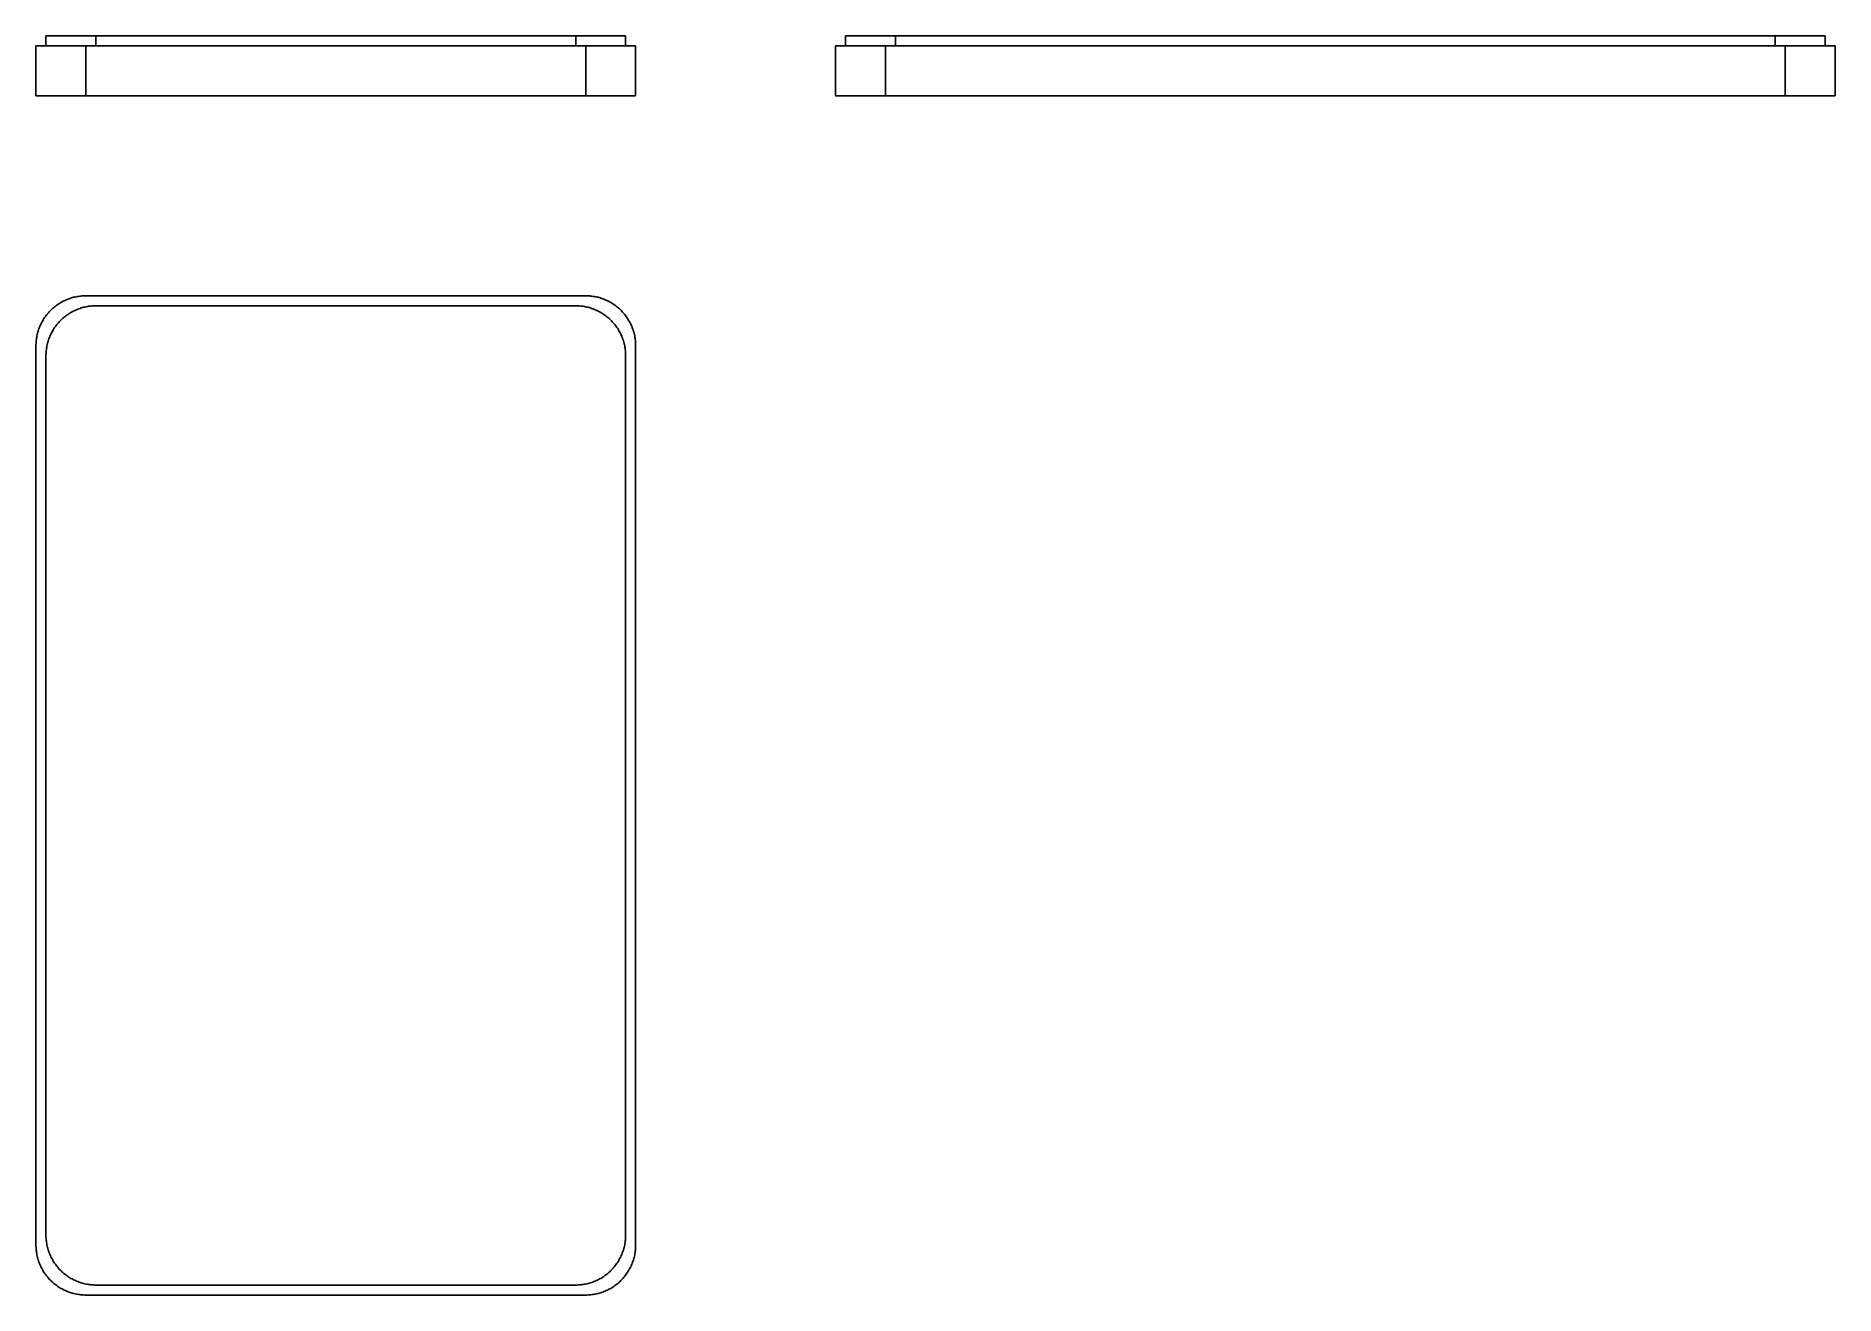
# Model space of a CAD drawing. Extents: x 0 to 2.7, y 0 to 1.89.
import ezdxf

# ---------------------------------------------------------------- set-up
doc = ezdxf.new("R2010")
doc.units = 0
doc.linetypes.add('HIDDEN', pattern=[0.075, 0.050025, -0.024975])
for name, color, linetype in [('FRONT', 7, 'CONTINUOUS'), ('FRONT_HID', 7, 'HIDDEN'), ('LEFT', 7, 'CONTINUOUS'), ('LEFT_HID', 7, 'HIDDEN'), ('TOP', 7, 'CONTINUOUS')]:
    doc.layers.add(name, color=color, linetype=linetype)

msp = doc.modelspace()

# ---------------------------------------------------------------- linework, layer by layer
at = {"layer": 'FRONT'}
for p, q in [((0, 1.875), (0, 1.8)), ((0.075, 1.875), (0, 1.875)), ((0.015, 1.875), (0.015, 1.89)), ((0.09, 1.89), (0.015, 1.89)), ((0.825, 1.875), (0.075, 1.875)), ((0.075, 1.875), (0.075, 1.8)), ((0.45, 1.89), (0.09, 1.89)), ((0.09, 1.875), (0.09, 1.89)), ((0.81, 1.89), (0.45, 1.89)), ((0.885, 1.89), (0.81, 1.89)), ((0.81, 1.875), (0.81, 1.89)), ((0.9, 1.875), (0.825, 1.875)), ((0.825, 1.875), (0.825, 1.8)), ((0.885, 1.875), (0.885, 1.89)), ((0.9, 1.875), (0.9, 1.8)), ((0.9, 1.875), (0.9, 1.8)), ((0.075, 1.8), (0, 1.8)), ((0.825, 1.8), (0.075, 1.8)), ((0.9, 1.8), (0.825, 1.8))]:
    msp.add_line(p, q, dxfattribs=at)
at = {"layer": 'FRONT_HID', "linetype": 'HIDDEN'}
for p, q in [((0.015, 1.875), (0.09, 1.875)), ((0.09, 1.875), (0.015, 1.875)), ((0.09, 1.875), (0.45, 1.875)), ((0.45, 1.875), (0.09, 1.875)), ((0.45, 1.875), (0.81, 1.875)), ((0.81, 1.875), (0.45, 1.875)), ((0.81, 1.875), (0.885, 1.875)), ((0.885, 1.875), (0.81, 1.875)), ((0.015, 1.8), (0.09, 1.8)), ((0.09, 1.8), (0.015, 1.8)), ((0.09, 1.8), (0.45, 1.8)), ((0.45, 1.8), (0.09, 1.8)), ((0.45, 1.8), (0.81, 1.8)), ((0.81, 1.8), (0.45, 1.8)), ((0.81, 1.8), (0.885, 1.8)), ((0.885, 1.8), (0.81, 1.8))]:
    msp.add_line(p, q, dxfattribs=at)
at = {"layer": 'LEFT'}
for p, q in [((1.2, 1.875), (1.2, 1.8)), ((1.2, 1.875), (1.2, 1.8)), ((1.2, 1.875), (1.275, 1.875)), ((1.215, 1.875), (1.215, 1.89)), ((1.215, 1.89), (1.29, 1.89)), ((1.275, 1.875), (1.95, 1.875)), ((1.275, 1.875), (1.275, 1.8)), ((1.29, 1.89), (1.95, 1.89)), ((1.29, 1.875), (1.29, 1.89)), ((1.95, 1.89), (2.61, 1.89)), ((1.95, 1.875), (2.625, 1.875)), ((2.61, 1.89), (2.685, 1.89)), ((2.61, 1.875), (2.61, 1.89)), ((2.625, 1.875), (2.7, 1.875)), ((2.625, 1.875), (2.625, 1.8)), ((2.685, 1.875), (2.685, 1.89)), ((2.7, 1.875), (2.7, 1.8)), ((1.2, 1.8), (1.275, 1.8)), ((1.275, 1.8), (1.95, 1.8)), ((1.95, 1.8), (2.625, 1.8)), ((2.625, 1.8), (2.7, 1.8))]:
    msp.add_line(p, q, dxfattribs=at)
at = {"layer": 'LEFT_HID', "linetype": 'HIDDEN'}
for p, q in [((1.29, 1.875), (1.215, 1.875)), ((1.215, 1.875), (1.29, 1.875)), ((1.95, 1.875), (1.29, 1.875)), ((1.29, 1.875), (1.95, 1.875)), ((2.61, 1.875), (1.95, 1.875)), ((1.95, 1.875), (2.61, 1.875)), ((2.61, 1.875), (2.685, 1.875)), ((2.685, 1.875), (2.61, 1.875)), ((1.29, 1.8), (1.215, 1.8)), ((1.215, 1.8), (1.29, 1.8)), ((1.95, 1.8), (1.29, 1.8)), ((1.29, 1.8), (1.95, 1.8)), ((2.61, 1.8), (1.95, 1.8)), ((1.95, 1.8), (2.61, 1.8)), ((2.61, 1.8), (2.685, 1.8)), ((2.685, 1.8), (2.61, 1.8))]:
    msp.add_line(p, q, dxfattribs=at)
at = {"layer": 'TOP'}
for p, q in [((0.031219, 1.485895), (0.029715, 1.484785)), ((0.032751, 1.486968), (0.031219, 1.485895)), ((0.034309, 1.488002), (0.032751, 1.486968)), ((0.035892, 1.488997), (0.034309, 1.488002)), ((0.0375, 1.489952), (0.035892, 1.488997)), ((0.039131, 1.490867), (0.0375, 1.489952)), ((0.040784, 1.49174), (0.039131, 1.490867)), ((0.042459, 1.492573), (0.040784, 1.49174)), ((0.044153, 1.493363), (0.042459, 1.492573)), ((0.045867, 1.494111), (0.044153, 1.493363)), ((0.047599, 1.494816), (0.045867, 1.494111)), ((0.049348, 1.495477), (0.047599, 1.494816)), ((0.051114, 1.496095), (0.049348, 1.495477)), ((0.052893, 1.496668), (0.051114, 1.496095)), ((0.054687, 1.497197), (0.052893, 1.496668)), ((0.056493, 1.497681), (0.054687, 1.497197)), ((0.058311, 1.49812), (0.056493, 1.497681)), ((0.060139, 1.498513), (0.058311, 1.49812)), ((0.061976, 1.498861), (0.060139, 1.498513)), ((0.063822, 1.499162), (0.061976, 1.498861)), ((0.065674, 1.499418), (0.063822, 1.499162)), ((0.067532, 1.499627), (0.065674, 1.499418)), ((0.069395, 1.49979), (0.067532, 1.499627)), ((0.071262, 1.499907), (0.069395, 1.49979)), ((0.07313, 1.499977), (0.071262, 1.499907)), ((0.075, 1.5), (0.07313, 1.499977)), ((0.825, 1.5), (0.075, 1.5)), ((0.09, 1.485), (0.08813, 1.484977)), ((0.45, 1.485), (0.09, 1.485)), ((0.81, 1.485), (0.45, 1.485)), ((0.81187, 1.484977), (0.81, 1.485)), ((0.82687, 1.499977), (0.825, 1.5)), ((0.828738, 1.499907), (0.82687, 1.499977)), ((0.830605, 1.49979), (0.828738, 1.499907)), ((0.832468, 1.499627), (0.830605, 1.49979)), ((0.834326, 1.499418), (0.832468, 1.499627)), ((0.836178, 1.499162), (0.834326, 1.499418)), ((0.838024, 1.498861), (0.836178, 1.499162)), ((0.839861, 1.498513), (0.838024, 1.498861)), ((0.841689, 1.49812), (0.839861, 1.498513)), ((0.843507, 1.497681), (0.841689, 1.49812)), ((0.845313, 1.497197), (0.843507, 1.497681)), ((0.847107, 1.496668), (0.845313, 1.497197)), ((0.848886, 1.496095), (0.847107, 1.496668)), ((0.850652, 1.495477), (0.848886, 1.496095)), ((0.852401, 1.494816), (0.850652, 1.495477)), ((0.854133, 1.494111), (0.852401, 1.494816)), ((0.855847, 1.493363), (0.854133, 1.494111)), ((0.857541, 1.492573), (0.855847, 1.493363)), ((0.859216, 1.49174), (0.857541, 1.492573)), ((0.860869, 1.490867), (0.859216, 1.49174)), ((0.8625, 1.489952), (0.860869, 1.490867)), ((0.864108, 1.488997), (0.8625, 1.489952)), ((0.865691, 1.488002), (0.864108, 1.488997)), ((0.867249, 1.486968), (0.865691, 1.488002)), ((0.868781, 1.485895), (0.867249, 1.486968)), ((0.870285, 1.484785), (0.868781, 1.485895)), ((0.00826, 1.459216), (0.007427, 1.457541)), ((0.009133, 1.460869), (0.00826, 1.459216)), ((0.010048, 1.4625), (0.009133, 1.460869)), ((0.011003, 1.464108), (0.010048, 1.4625)), ((0.011998, 1.465691), (0.011003, 1.464108)), ((0.013032, 1.467249), (0.011998, 1.465691)), ((0.014105, 1.468781), (0.013032, 1.467249)), ((0.015215, 1.470285), (0.014105, 1.468781)), ((0.016363, 1.471762), (0.015215, 1.470285)), ((0.017547, 1.473209), (0.016363, 1.471762)), ((0.018766, 1.474626), (0.017547, 1.473209)), ((0.020021, 1.476013), (0.018766, 1.474626)), ((0.02131, 1.477368), (0.020021, 1.476013)), ((0.022632, 1.47869), (0.02131, 1.477368)), ((0.023987, 1.479979), (0.022632, 1.47869)), ((0.025374, 1.481234), (0.023987, 1.479979)), ((0.026791, 1.482453), (0.025374, 1.481234)), ((0.028238, 1.483637), (0.026791, 1.482453)), ((0.029715, 1.484785), (0.028238, 1.483637)), ((0.032547, 1.458209), (0.031363, 1.456762)), ((0.033766, 1.459626), (0.032547, 1.458209)), ((0.035021, 1.461013), (0.033766, 1.459626)), ((0.03631, 1.462368), (0.035021, 1.461013)), ((0.037632, 1.46369), (0.03631, 1.462368)), ((0.038987, 1.464979), (0.037632, 1.46369)), ((0.040374, 1.466234), (0.038987, 1.464979)), ((0.041791, 1.467453), (0.040374, 1.466234)), ((0.043238, 1.468637), (0.041791, 1.467453)), ((0.044715, 1.469785), (0.043238, 1.468637)), ((0.046219, 1.470895), (0.044715, 1.469785)), ((0.047751, 1.471968), (0.046219, 1.470895)), ((0.049309, 1.473002), (0.047751, 1.471968)), ((0.050892, 1.473997), (0.049309, 1.473002)), ((0.0525, 1.474952), (0.050892, 1.473997)), ((0.054131, 1.475867), (0.0525, 1.474952)), ((0.055784, 1.47674), (0.054131, 1.475867)), ((0.057459, 1.477573), (0.055784, 1.47674)), ((0.059153, 1.478363), (0.057459, 1.477573)), ((0.060867, 1.479111), (0.059153, 1.478363)), ((0.062599, 1.479816), (0.060867, 1.479111)), ((0.064348, 1.480477), (0.062599, 1.479816)), ((0.066114, 1.481095), (0.064348, 1.480477)), ((0.067893, 1.481668), (0.066114, 1.481095)), ((0.069687, 1.482197), (0.067893, 1.481668)), ((0.071493, 1.482681), (0.069687, 1.482197)), ((0.073311, 1.48312), (0.071493, 1.482681)), ((0.075139, 1.483513), (0.073311, 1.48312)), ((0.076976, 1.483861), (0.075139, 1.483513)), ((0.078822, 1.484162), (0.076976, 1.483861)), ((0.080674, 1.484418), (0.078822, 1.484162)), ((0.082532, 1.484627), (0.080674, 1.484418)), ((0.084395, 1.48479), (0.082532, 1.484627)), ((0.086262, 1.484907), (0.084395, 1.48479)), ((0.08813, 1.484977), (0.086262, 1.484907)), ((0.813738, 1.484907), (0.81187, 1.484977)), ((0.815605, 1.48479), (0.813738, 1.484907)), ((0.817468, 1.484627), (0.815605, 1.48479)), ((0.819326, 1.484418), (0.817468, 1.484627)), ((0.821178, 1.484162), (0.819326, 1.484418)), ((0.823024, 1.483861), (0.821178, 1.484162)), ((0.824861, 1.483513), (0.823024, 1.483861)), ((0.826689, 1.48312), (0.824861, 1.483513)), ((0.828507, 1.482681), (0.826689, 1.48312)), ((0.830313, 1.482197), (0.828507, 1.482681)), ((0.832107, 1.481668), (0.830313, 1.482197)), ((0.833886, 1.481095), (0.832107, 1.481668)), ((0.835652, 1.480477), (0.833886, 1.481095)), ((0.837401, 1.479816), (0.835652, 1.480477)), ((0.839133, 1.479111), (0.837401, 1.479816)), ((0.840847, 1.478363), (0.839133, 1.479111)), ((0.842541, 1.477573), (0.840847, 1.478363)), ((0.844216, 1.47674), (0.842541, 1.477573)), ((0.845869, 1.475867), (0.844216, 1.47674)), ((0.8475, 1.474952), (0.845869, 1.475867)), ((0.849108, 1.473997), (0.8475, 1.474952)), ((0.850691, 1.473002), (0.849108, 1.473997)), ((0.852249, 1.471968), (0.850691, 1.473002)), ((0.853781, 1.470895), (0.852249, 1.471968)), ((0.855285, 1.469785), (0.853781, 1.470895)), ((0.856762, 1.468637), (0.855285, 1.469785)), ((0.858209, 1.467453), (0.856762, 1.468637)), ((0.859626, 1.466234), (0.858209, 1.467453)), ((0.861013, 1.464979), (0.859626, 1.466234)), ((0.862368, 1.46369), (0.861013, 1.464979)), ((0.86369, 1.462368), (0.862368, 1.46369)), ((0.864979, 1.461013), (0.86369, 1.462368)), ((0.866234, 1.459626), (0.864979, 1.461013)), ((0.867453, 1.458209), (0.866234, 1.459626)), ((0.868637, 1.456762), (0.867453, 1.458209)), ((0.871762, 1.483637), (0.870285, 1.484785)), ((0.873209, 1.482453), (0.871762, 1.483637)), ((0.874626, 1.481234), (0.873209, 1.482453)), ((0.876013, 1.479979), (0.874626, 1.481234)), ((0.877368, 1.47869), (0.876013, 1.479979)), ((0.87869, 1.477368), (0.877368, 1.47869)), ((0.879979, 1.476013), (0.87869, 1.477368)), ((0.881234, 1.474626), (0.879979, 1.476013)), ((0.882453, 1.473209), (0.881234, 1.474626)), ((0.883637, 1.471762), (0.882453, 1.473209)), ((0.884785, 1.470285), (0.883637, 1.471762)), ((0.885895, 1.468781), (0.884785, 1.470285)), ((0.886968, 1.467249), (0.885895, 1.468781)), ((0.888002, 1.465691), (0.886968, 1.467249)), ((0.888997, 1.464108), (0.888002, 1.465691)), ((0.889952, 1.4625), (0.888997, 1.464108)), ((0.890867, 1.460869), (0.889952, 1.4625)), ((0.89174, 1.459216), (0.890867, 1.460869)), ((0.892573, 1.457541), (0.89174, 1.459216)), ((0.000373, 1.432468), (0.00021, 1.430605)), ((0.000582, 1.434326), (0.000373, 1.432468)), ((0.000838, 1.436178), (0.000582, 1.434326)), ((0.001139, 1.438024), (0.000838, 1.436178)), ((0.001487, 1.439861), (0.001139, 1.438024)), ((0.00188, 1.441689), (0.001487, 1.439861)), ((0.002319, 1.443507), (0.00188, 1.441689)), ((0.002803, 1.445313), (0.002319, 1.443507)), ((0.003332, 1.447107), (0.002803, 1.445313)), ((0.003905, 1.448886), (0.003332, 1.447107)), ((0.004523, 1.450652), (0.003905, 1.448886)), ((0.005184, 1.452401), (0.004523, 1.450652)), ((0.005889, 1.454133), (0.005184, 1.452401)), ((0.006637, 1.455847), (0.005889, 1.454133)), ((0.007427, 1.457541), (0.006637, 1.455847)), ((0.018332, 1.432107), (0.017803, 1.430313)), ((0.018905, 1.433886), (0.018332, 1.432107)), ((0.019523, 1.435652), (0.018905, 1.433886)), ((0.020184, 1.437401), (0.019523, 1.435652)), ((0.020889, 1.439133), (0.020184, 1.437401)), ((0.021637, 1.440847), (0.020889, 1.439133)), ((0.022427, 1.442541), (0.021637, 1.440847)), ((0.02326, 1.444216), (0.022427, 1.442541)), ((0.024133, 1.445869), (0.02326, 1.444216)), ((0.025048, 1.4475), (0.024133, 1.445869)), ((0.026003, 1.449108), (0.025048, 1.4475)), ((0.026998, 1.450691), (0.026003, 1.449108)), ((0.028032, 1.452249), (0.026998, 1.450691)), ((0.029105, 1.453781), (0.028032, 1.452249)), ((0.030215, 1.455285), (0.029105, 1.453781)), ((0.031363, 1.456762), (0.030215, 1.455285)), ((0.869785, 1.455285), (0.868637, 1.456762)), ((0.870895, 1.453781), (0.869785, 1.455285)), ((0.871968, 1.452249), (0.870895, 1.453781)), ((0.873002, 1.450691), (0.871968, 1.452249)), ((0.873997, 1.449108), (0.873002, 1.450691)), ((0.874952, 1.4475), (0.873997, 1.449108)), ((0.875867, 1.445869), (0.874952, 1.4475)), ((0.87674, 1.444216), (0.875867, 1.445869)), ((0.877573, 1.442541), (0.87674, 1.444216)), ((0.878363, 1.440847), (0.877573, 1.442541)), ((0.879111, 1.439133), (0.878363, 1.440847)), ((0.879816, 1.437401), (0.879111, 1.439133)), ((0.880477, 1.435652), (0.879816, 1.437401)), ((0.881095, 1.433886), (0.880477, 1.435652)), ((0.881668, 1.432107), (0.881095, 1.433886)), ((0.882197, 1.430313), (0.881668, 1.432107)), ((0.893363, 1.455847), (0.892573, 1.457541)), ((0.894111, 1.454133), (0.893363, 1.455847)), ((0.894816, 1.452401), (0.894111, 1.454133)), ((0.895477, 1.450652), (0.894816, 1.452401)), ((0.896095, 1.448886), (0.895477, 1.450652)), ((0.896668, 1.447107), (0.896095, 1.448886)), ((0.897197, 1.445313), (0.896668, 1.447107)), ((0.897681, 1.443507), (0.897197, 1.445313)), ((0.89812, 1.441689), (0.897681, 1.443507)), ((0.898513, 1.439861), (0.89812, 1.441689)), ((0.898861, 1.438024), (0.898513, 1.439861)), ((0.899162, 1.436178), (0.898861, 1.438024)), ((0.899418, 1.434326), (0.899162, 1.436178)), ((0.899627, 1.432468), (0.899418, 1.434326)), ((0.89979, 1.430605), (0.899627, 1.432468)), ((0.000023, 1.42687), (0, 1.425)), ((0, 1.425), (0, 0.75)), ((0.000093, 1.428738), (0.000023, 1.42687)), ((0.00021, 1.430605), (0.000093, 1.428738)), ((0.015023, 1.41187), (0.015, 1.41)), ((0.015, 1.41), (0.015, 0.75)), ((0.015093, 1.413738), (0.015023, 1.41187)), ((0.01521, 1.415605), (0.015093, 1.413738)), ((0.015373, 1.417468), (0.01521, 1.415605)), ((0.015582, 1.419326), (0.015373, 1.417468)), ((0.015838, 1.421178), (0.015582, 1.419326)), ((0.016139, 1.423024), (0.015838, 1.421178)), ((0.016487, 1.424861), (0.016139, 1.423024)), ((0.01688, 1.426689), (0.016487, 1.424861)), ((0.017319, 1.428507), (0.01688, 1.426689)), ((0.017803, 1.430313), (0.017319, 1.428507)), ((0.882681, 1.428507), (0.882197, 1.430313)), ((0.88312, 1.426689), (0.882681, 1.428507)), ((0.883513, 1.424861), (0.88312, 1.426689)), ((0.883861, 1.423024), (0.883513, 1.424861)), ((0.884162, 1.421178), (0.883861, 1.423024)), ((0.884418, 1.419326), (0.884162, 1.421178)), ((0.884627, 1.417468), (0.884418, 1.419326)), ((0.88479, 1.415605), (0.884627, 1.417468)), ((0.884907, 1.413738), (0.88479, 1.415605)), ((0.884977, 1.41187), (0.884907, 1.413738)), ((0.885, 1.41), (0.884977, 1.41187)), ((0.885, 0.75), (0.885, 1.41)), ((0.899907, 1.428738), (0.89979, 1.430605)), ((0.899977, 1.42687), (0.899907, 1.428738)), ((0.9, 1.425), (0.899977, 1.42687)), ((0.9, 0.75), (0.9, 1.425)), ((0, 0.75), (0, 0.075)), ((0.015, 0.75), (0.015, 0.09)), ((0.885, 0.09), (0.885, 0.75)), ((0.9, 0.075), (0.9, 0.75)), ((0.015, 0.09), (0.015023, 0.08813)), ((0.015023, 0.08813), (0.015093, 0.086262)), ((0.015093, 0.086262), (0.01521, 0.084395)), ((0.01521, 0.084395), (0.015373, 0.082532)), ((0.015373, 0.082532), (0.015582, 0.080674)), ((0.884418, 0.080674), (0.884627, 0.082532)), ((0.884627, 0.082532), (0.88479, 0.084395)), ((0.88479, 0.084395), (0.884907, 0.086262)), ((0.884907, 0.086262), (0.884977, 0.08813)), ((0.884977, 0.08813), (0.885, 0.09)), ((0, 0.075), (0.000023, 0.07313)), ((0.000023, 0.07313), (0.000093, 0.071262)), ((0.000093, 0.071262), (0.00021, 0.069395)), ((0.00021, 0.069395), (0.000373, 0.067532)), ((0.000373, 0.067532), (0.000582, 0.065674)), ((0.000582, 0.065674), (0.000838, 0.063822)), ((0.000838, 0.063822), (0.001139, 0.061976)), ((0.001139, 0.061976), (0.001487, 0.060139)), ((0.001487, 0.060139), (0.00188, 0.058311)), ((0.00188, 0.058311), (0.002319, 0.056493)), ((0.002319, 0.056493), (0.002803, 0.054687)), ((0.002803, 0.054687), (0.003332, 0.052893)), ((0.015582, 0.080674), (0.015838, 0.078822)), ((0.015838, 0.078822), (0.016139, 0.076976)), ((0.016139, 0.076976), (0.016487, 0.075139)), ((0.016487, 0.075139), (0.01688, 0.073311)), ((0.01688, 0.073311), (0.017319, 0.071493)), ((0.017319, 0.071493), (0.017803, 0.069687)), ((0.017803, 0.069687), (0.018332, 0.067893)), ((0.018332, 0.067893), (0.018905, 0.066114)), ((0.018905, 0.066114), (0.019523, 0.064348)), ((0.019523, 0.064348), (0.020184, 0.062599)), ((0.020184, 0.062599), (0.020889, 0.060867)), ((0.020889, 0.060867), (0.021637, 0.059153)), ((0.021637, 0.059153), (0.022427, 0.057459)), ((0.022427, 0.057459), (0.02326, 0.055784)), ((0.02326, 0.055784), (0.024133, 0.054131)), ((0.024133, 0.054131), (0.025048, 0.0525)), ((0.874952, 0.0525), (0.875867, 0.054131)), ((0.875867, 0.054131), (0.87674, 0.055784)), ((0.87674, 0.055784), (0.877573, 0.057459)), ((0.877573, 0.057459), (0.878363, 0.059153)), ((0.878363, 0.059153), (0.879111, 0.060867)), ((0.879111, 0.060867), (0.879816, 0.062599)), ((0.879816, 0.062599), (0.880477, 0.064348)), ((0.880477, 0.064348), (0.881095, 0.066114)), ((0.881095, 0.066114), (0.881668, 0.067893)), ((0.881668, 0.067893), (0.882197, 0.069687)), ((0.882197, 0.069687), (0.882681, 0.071493)), ((0.882681, 0.071493), (0.88312, 0.073311)), ((0.88312, 0.073311), (0.883513, 0.075139)), ((0.883513, 0.075139), (0.883861, 0.076976)), ((0.883861, 0.076976), (0.884162, 0.078822)), ((0.884162, 0.078822), (0.884418, 0.080674)), ((0.896668, 0.052893), (0.897197, 0.054687)), ((0.897197, 0.054687), (0.897681, 0.056493)), ((0.897681, 0.056493), (0.89812, 0.058311)), ((0.89812, 0.058311), (0.898513, 0.060139)), ((0.898513, 0.060139), (0.898861, 0.061976)), ((0.898861, 0.061976), (0.899162, 0.063822)), ((0.899162, 0.063822), (0.899418, 0.065674)), ((0.899418, 0.065674), (0.899627, 0.067532)), ((0.899627, 0.067532), (0.89979, 0.069395)), ((0.89979, 0.069395), (0.899907, 0.071262)), ((0.899907, 0.071262), (0.899977, 0.07313)), ((0.899977, 0.07313), (0.9, 0.075)), ((0.003332, 0.052893), (0.003905, 0.051114)), ((0.003905, 0.051114), (0.004523, 0.049348)), ((0.004523, 0.049348), (0.005184, 0.047599)), ((0.005184, 0.047599), (0.005889, 0.045867)), ((0.005889, 0.045867), (0.006637, 0.044153)), ((0.006637, 0.044153), (0.007427, 0.042459)), ((0.007427, 0.042459), (0.00826, 0.040784)), ((0.00826, 0.040784), (0.009133, 0.039131)), ((0.009133, 0.039131), (0.010048, 0.0375)), ((0.010048, 0.0375), (0.011003, 0.035892)), ((0.011003, 0.035892), (0.011998, 0.034309)), ((0.011998, 0.034309), (0.013032, 0.032751)), ((0.013032, 0.032751), (0.014105, 0.031219)), ((0.014105, 0.031219), (0.015215, 0.029715)), ((0.015215, 0.029715), (0.016363, 0.028238)), ((0.016363, 0.028238), (0.017547, 0.026791)), ((0.025048, 0.0525), (0.026003, 0.050892)), ((0.026003, 0.050892), (0.026998, 0.049309)), ((0.026998, 0.049309), (0.028032, 0.047751)), ((0.028032, 0.047751), (0.029105, 0.046219)), ((0.029105, 0.046219), (0.030215, 0.044715)), ((0.030215, 0.044715), (0.031363, 0.043238)), ((0.031363, 0.043238), (0.032547, 0.041791)), ((0.032547, 0.041791), (0.033766, 0.040374)), ((0.033766, 0.040374), (0.035021, 0.038987)), ((0.035021, 0.038987), (0.03631, 0.037632)), ((0.03631, 0.037632), (0.037632, 0.03631)), ((0.037632, 0.03631), (0.038987, 0.035021)), ((0.038987, 0.035021), (0.040374, 0.033766)), ((0.040374, 0.033766), (0.041791, 0.032547)), ((0.041791, 0.032547), (0.043238, 0.031363)), ((0.043238, 0.031363), (0.044715, 0.030215)), ((0.044715, 0.030215), (0.046219, 0.029105)), ((0.046219, 0.029105), (0.047751, 0.028032)), ((0.047751, 0.028032), (0.049309, 0.026998)), ((0.850691, 0.026998), (0.852249, 0.028032)), ((0.852249, 0.028032), (0.853781, 0.029105)), ((0.853781, 0.029105), (0.855285, 0.030215)), ((0.855285, 0.030215), (0.856762, 0.031363)), ((0.856762, 0.031363), (0.858209, 0.032547)), ((0.858209, 0.032547), (0.859626, 0.033766)), ((0.859626, 0.033766), (0.861013, 0.035021)), ((0.861013, 0.035021), (0.862368, 0.03631)), ((0.862368, 0.03631), (0.86369, 0.037632)), ((0.86369, 0.037632), (0.864979, 0.038987)), ((0.864979, 0.038987), (0.866234, 0.040374)), ((0.866234, 0.040374), (0.867453, 0.041791)), ((0.867453, 0.041791), (0.868637, 0.043238)), ((0.868637, 0.043238), (0.869785, 0.044715)), ((0.869785, 0.044715), (0.870895, 0.046219)), ((0.870895, 0.046219), (0.871968, 0.047751)), ((0.871968, 0.047751), (0.873002, 0.049309)), ((0.873002, 0.049309), (0.873997, 0.050892)), ((0.873997, 0.050892), (0.874952, 0.0525)), ((0.882453, 0.026791), (0.883637, 0.028238)), ((0.883637, 0.028238), (0.884785, 0.029715)), ((0.884785, 0.029715), (0.885895, 0.031219)), ((0.885895, 0.031219), (0.886968, 0.032751)), ((0.886968, 0.032751), (0.888002, 0.034309)), ((0.888002, 0.034309), (0.888997, 0.035892)), ((0.888997, 0.035892), (0.889952, 0.0375)), ((0.889952, 0.0375), (0.890867, 0.039131)), ((0.890867, 0.039131), (0.89174, 0.040784)), ((0.89174, 0.040784), (0.892573, 0.042459)), ((0.892573, 0.042459), (0.893363, 0.044153)), ((0.893363, 0.044153), (0.894111, 0.045867)), ((0.894111, 0.045867), (0.894816, 0.047599)), ((0.894816, 0.047599), (0.895477, 0.049348)), ((0.895477, 0.049348), (0.896095, 0.051114)), ((0.896095, 0.051114), (0.896668, 0.052893)), ((0.017547, 0.026791), (0.018766, 0.025374)), ((0.018766, 0.025374), (0.020021, 0.023987)), ((0.020021, 0.023987), (0.02131, 0.022632)), ((0.02131, 0.022632), (0.022632, 0.02131)), ((0.022632, 0.02131), (0.023987, 0.020021)), ((0.023987, 0.020021), (0.025374, 0.018766)), ((0.025374, 0.018766), (0.026791, 0.017547)), ((0.026791, 0.017547), (0.028238, 0.016363)), ((0.028238, 0.016363), (0.029715, 0.015215)), ((0.029715, 0.015215), (0.031219, 0.014105)), ((0.031219, 0.014105), (0.032751, 0.013032)), ((0.032751, 0.013032), (0.034309, 0.011998)), ((0.034309, 0.011998), (0.035892, 0.011003)), ((0.035892, 0.011003), (0.0375, 0.010048)), ((0.0375, 0.010048), (0.039131, 0.009133)), ((0.039131, 0.009133), (0.040784, 0.00826)), ((0.040784, 0.00826), (0.042459, 0.007427)), ((0.042459, 0.007427), (0.044153, 0.006637)), ((0.044153, 0.006637), (0.045867, 0.005889)), ((0.045867, 0.005889), (0.047599, 0.005184)), ((0.047599, 0.005184), (0.049348, 0.004523)), ((0.049309, 0.026998), (0.050892, 0.026003)), ((0.049348, 0.004523), (0.051114, 0.003905)), ((0.050892, 0.026003), (0.0525, 0.025048)), ((0.051114, 0.003905), (0.052893, 0.003332)), ((0.0525, 0.025048), (0.054131, 0.024133)), ((0.052893, 0.003332), (0.054687, 0.002803)), ((0.054131, 0.024133), (0.055784, 0.02326)), ((0.054687, 0.002803), (0.056493, 0.002319)), ((0.055784, 0.02326), (0.057459, 0.022427)), ((0.056493, 0.002319), (0.058311, 0.00188)), ((0.057459, 0.022427), (0.059153, 0.021637)), ((0.058311, 0.00188), (0.060139, 0.001487)), ((0.059153, 0.021637), (0.060867, 0.020889)), ((0.060139, 0.001487), (0.061976, 0.001139)), ((0.060867, 0.020889), (0.062599, 0.020184)), ((0.061976, 0.001139), (0.063822, 0.000838)), ((0.062599, 0.020184), (0.064348, 0.019523)), ((0.063822, 0.000838), (0.065674, 0.000582)), ((0.064348, 0.019523), (0.066114, 0.018905)), ((0.065674, 0.000582), (0.067532, 0.000373)), ((0.066114, 0.018905), (0.067893, 0.018332)), ((0.067532, 0.000373), (0.069395, 0.00021)), ((0.067893, 0.018332), (0.069687, 0.017803)), ((0.069395, 0.00021), (0.071262, 0.000093)), ((0.069687, 0.017803), (0.071493, 0.017319)), ((0.071262, 0.000093), (0.07313, 0.000023)), ((0.071493, 0.017319), (0.073311, 0.01688)), ((0.07313, 0.000023), (0.075, 0)), ((0.073311, 0.01688), (0.075139, 0.016487)), ((0.075, 0), (0.825, 0)), ((0.075139, 0.016487), (0.076976, 0.016139)), ((0.076976, 0.016139), (0.078822, 0.015838)), ((0.078822, 0.015838), (0.080674, 0.015582)), ((0.080674, 0.015582), (0.082532, 0.015373)), ((0.082532, 0.015373), (0.084395, 0.01521)), ((0.084395, 0.01521), (0.086262, 0.015093)), ((0.086262, 0.015093), (0.08813, 0.015023)), ((0.08813, 0.015023), (0.09, 0.015)), ((0.09, 0.015), (0.45, 0.015)), ((0.45, 0.015), (0.81, 0.015)), ((0.81, 0.015), (0.81187, 0.015023)), ((0.81187, 0.015023), (0.813738, 0.015093)), ((0.813738, 0.015093), (0.815605, 0.01521)), ((0.815605, 0.01521), (0.817468, 0.015373)), ((0.817468, 0.015373), (0.819326, 0.015582)), ((0.819326, 0.015582), (0.821178, 0.015838)), ((0.821178, 0.015838), (0.823024, 0.016139)), ((0.823024, 0.016139), (0.824861, 0.016487)), ((0.824861, 0.016487), (0.826689, 0.01688)), ((0.825, 0), (0.82687, 0.000023)), ((0.826689, 0.01688), (0.828507, 0.017319)), ((0.82687, 0.000023), (0.828738, 0.000093)), ((0.828507, 0.017319), (0.830313, 0.017803)), ((0.828738, 0.000093), (0.830605, 0.00021)), ((0.830313, 0.017803), (0.832107, 0.018332)), ((0.830605, 0.00021), (0.832468, 0.000373)), ((0.832107, 0.018332), (0.833886, 0.018905)), ((0.832468, 0.000373), (0.834326, 0.000582)), ((0.833886, 0.018905), (0.835652, 0.019523)), ((0.834326, 0.000582), (0.836178, 0.000838)), ((0.835652, 0.019523), (0.837401, 0.020184)), ((0.836178, 0.000838), (0.838024, 0.001139)), ((0.837401, 0.020184), (0.839133, 0.020889)), ((0.838024, 0.001139), (0.839861, 0.001487)), ((0.839133, 0.020889), (0.840847, 0.021637)), ((0.839861, 0.001487), (0.841689, 0.00188)), ((0.840847, 0.021637), (0.842541, 0.022427)), ((0.841689, 0.00188), (0.843507, 0.002319)), ((0.842541, 0.022427), (0.844216, 0.02326)), ((0.843507, 0.002319), (0.845313, 0.002803)), ((0.844216, 0.02326), (0.845869, 0.024133)), ((0.845313, 0.002803), (0.847107, 0.003332)), ((0.845869, 0.024133), (0.8475, 0.025048)), ((0.847107, 0.003332), (0.848886, 0.003905)), ((0.8475, 0.025048), (0.849108, 0.026003)), ((0.848886, 0.003905), (0.850652, 0.004523)), ((0.849108, 0.026003), (0.850691, 0.026998)), ((0.850652, 0.004523), (0.852401, 0.005184)), ((0.852401, 0.005184), (0.854133, 0.005889)), ((0.854133, 0.005889), (0.855847, 0.006637)), ((0.855847, 0.006637), (0.857541, 0.007427)), ((0.857541, 0.007427), (0.859216, 0.00826)), ((0.859216, 0.00826), (0.860869, 0.009133)), ((0.860869, 0.009133), (0.8625, 0.010048)), ((0.8625, 0.010048), (0.864108, 0.011003)), ((0.864108, 0.011003), (0.865691, 0.011998)), ((0.865691, 0.011998), (0.867249, 0.013032)), ((0.867249, 0.013032), (0.868781, 0.014105)), ((0.868781, 0.014105), (0.870285, 0.015215)), ((0.870285, 0.015215), (0.871762, 0.016363)), ((0.871762, 0.016363), (0.873209, 0.017547)), ((0.873209, 0.017547), (0.874626, 0.018766)), ((0.874626, 0.018766), (0.876013, 0.020021)), ((0.876013, 0.020021), (0.877368, 0.02131)), ((0.877368, 0.02131), (0.87869, 0.022632)), ((0.87869, 0.022632), (0.879979, 0.023987)), ((0.879979, 0.023987), (0.881234, 0.025374)), ((0.881234, 0.025374), (0.882453, 0.026791))]:
    msp.add_line(p, q, dxfattribs=at)

doc.saveas('drawing.dxf')
